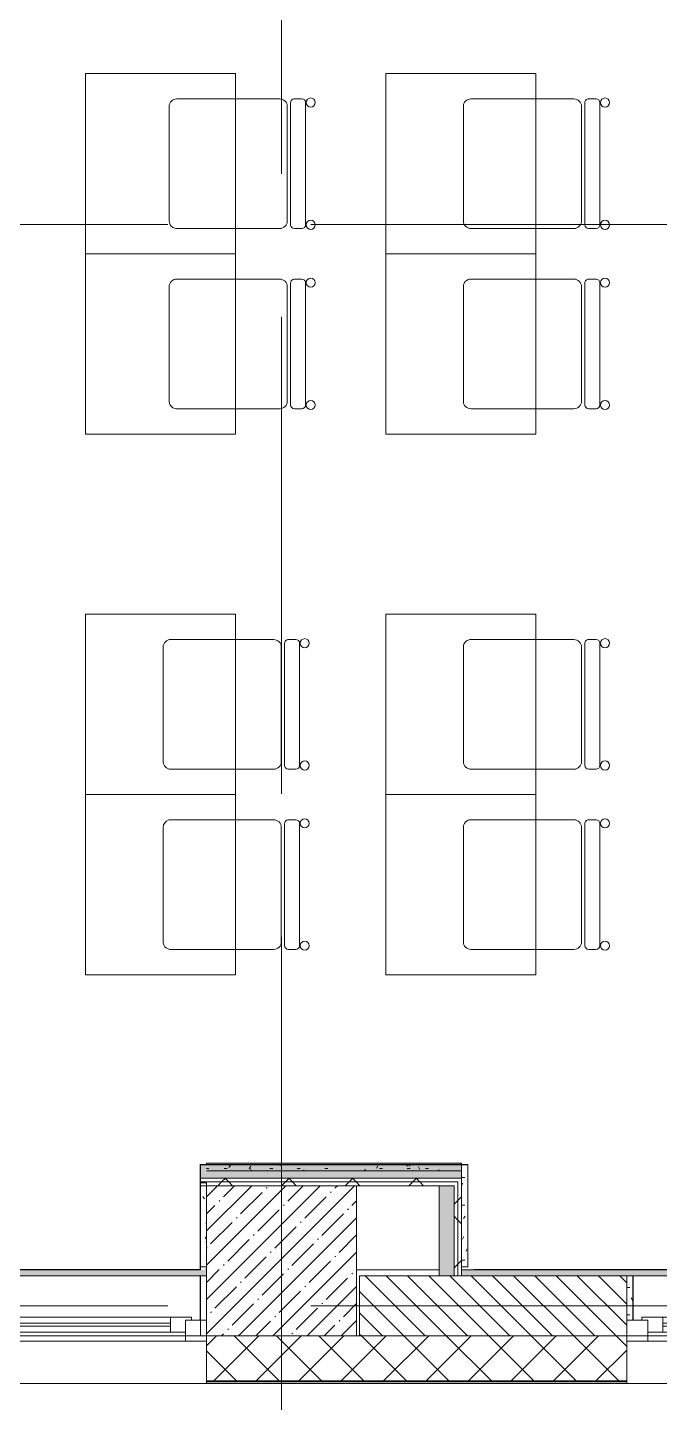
# Model space of a CAD drawing. Header units: millimetres. Extents: x 35147 to 231677, y -8553 to 29000.
# Drawn here: x 51314 to 53419, y -322 to 4256 of the extents above; entities that cross this region are included whole.
import ezdxf

# ---------------------------------------------------------------- set-up
doc = ezdxf.new("R2010")
doc.units = ezdxf.units.MM
doc.linetypes.add('Осевая', pattern=[3175, 635, -476.25, 1587.5, -476.25])
for name, color, linetype, lineweight in [('A-GLAZ', 7, 'Continuous', 9), ('A-GLAZ-1', 7, 'Continuous', 13), ('A-WALL', 7, 'Continuous', 9), ('I-WALL', 7, 'Continuous', 9), ('S-COLS', 7, 'Continuous', 9), ('Оси', 7, 'Continuous', 9), ('Оси-2', 7, 'Осевая', 9)]:
    doc.layers.add(name, color=color, linetype=linetype, lineweight=lineweight)
for name, color, linetype, lineweight, true_color in [('A-WALL-1', 7, 'Continuous', 9, 0x3c3c3c), ('A-WALL-FNSH-1', 7, 'Continuous', 9, 0x3c3c3c), ('I-FURN-1', 7, 'Continuous', 9, 0xf0f0f0)]:
    doc.layers.add(name, color=color, linetype=linetype, lineweight=lineweight, true_color=true_color)
pattern_1 = [(0, (0, 0), (121.92, 30.48), [10.058, -81.382, 10.058, -81.382, -487.68]), (0, (0, 0), (121.92, 30.48), [-182.88, 10.058, -172.822, 10.058, -81.382, -213.36]), (0, (0, 0), (121.92, 30.48), [-457.2, 10.058, -50.902, 10.058, -142.342]), (120, (45.72, 15.24), (-87.356454, 90.345817), [10.058, -81.382, 10.058, -81.382, -487.68]), (120, (45.72, 15.24), (-87.356454, 90.345817), [-182.88, 10.058, -172.822, 10.058, -81.382, -213.36]), (120, (45.72, 15.24), (-87.356454, 90.345817), [-457.2, 10.058, -50.902, 10.058, -142.342]), (240, (60.96, 76.2), (-34.563546, -120.825817), [10.058, -81.382, 10.058, -81.382, -487.68]), (240, (60.96, 76.2), (-34.563546, -120.825817), [-182.88, 10.058, -172.822, 10.058, -81.382, -213.36]), (240, (60.96, 76.2), (-34.563546, -120.825817), [-457.2, 10.058, -50.902, 10.058, -142.342])]
pattern_2 = [(45, (0, 0), (-106.066, 106.066), []), (135, (0, 0), (-106.066, -106.066), [])]

# ---------------------------------------------------------------- blocks, each defined once
blk = doc.blocks.new('BSC_Колонна _Прямоугольная - 500х500-V8-План размещения напольных электротехнических лючков и розеток 2 этажа в осях 12-23')
at = {"layer": 'S-COLS'}
h = blk.add_hatch(dxfattribs=at)
h.set_pattern_fill('FP_9', color=256, style=0, pattern_type=2)
h.set_pattern_definition([(45, (-52160, -150), (-57.02463, 57.02463), []), (45, (-52102.975, -150), (-57.02463, 57.02463), [100.806, -20.161, 3.353, -16.808])])
h.paths.add_polyline_path([(-250, -250), (250, -250), (250, 250), (-250, 250), (-250, 184.8)])
for p, q in [((250, 250), (-250, 250)), ((-250, 250), (-250, -250)), ((250, -250), (250, 250)), ((-250, -250), (250, -250))]:
    blk.add_line(p, q, dxfattribs=at)
blk = doc.blocks.new('120_Окно_СКБ_2Ст - 120_Окно_СКБ_2Ст 3100х2500 _мал_ створка слева-2_-V22-План размещения напольных электротехнических лючков и розеток 2 этажа в осях 12-23')
at = {"layer": 'A-GLAZ'}
for p, q in [((1550, -57), (-1550, -57)), ((-1550, -127), (-1500, -127)), ((-1430, -107), (-770, -107)), ((-770, -117), (-1430, -117)), ((-700, -127), (-670, -127)), ((-600, -107), (1430, -107)), ((1430, -117), (-600, -117)), ((1500, -127), (1530, -127))]:
    blk.add_line(p, q, dxfattribs=at)
at = {"layer": 'A-GLAZ-1'}
for p, q in [((-1550, -127), (-1550, -57)), ((-1550, -57), (-1480, -57)), ((-1480, -57), (-1480, -127)), ((-720, -87), (-1480, -87)), ((-1480, -87), (-1480, -127)), ((-1430, -137), (-1430, -87)), ((-770, -137), (-770, -87)), ((-720, -127), (-720, -57)), ((-720, -57), (-650, -57)), ((-720, -127), (-720, -87)), ((-650, -57), (-650, -127)), ((1480, -87), (-650, -87)), ((-650, -87), (-650, -127)), ((-600, -137), (-600, -87)), ((1430, -137), (1430, -87)), ((1480, -127), (1480, -57)), ((1480, -57), (1550, -57)), ((1480, -127), (1480, -87)), ((1550, -57), (1550, -127)), ((-1480, -127), (-1550, -127)), ((-1480, -127), (-1500, -127)), ((-1500, -127), (-1500, -137)), ((-1500, -137), (-700, -137)), ((-700, -137), (-1500, -137)), ((-650, -127), (-720, -127)), ((-700, -127), (-720, -127)), ((-700, -137), (-700, -127)), ((-650, -127), (-670, -127)), ((-670, -127), (-670, -137)), ((-670, -137), (1500, -137)), ((1500, -137), (-670, -137)), ((1550, -127), (1480, -127)), ((1500, -127), (1480, -127)), ((1500, -137), (1500, -127))]:
    blk.add_line(p, q, dxfattribs=at)
blk = doc.blocks.new('120_Окно_СКБ_2Ст - 120_Окно_СКБ_2Ст 3100х2500 _мал_ створка слева-2_-V23-План размещения напольных электротехнических лючков и розеток 2 этажа в осях 12-23')
at = {"layer": 'A-GLAZ'}
for p, q in [((1550, -57), (-1550, -57)), ((-1550, -127), (-1500, -127)), ((-1430, -107), (-770, -107)), ((-770, -117), (-1430, -117)), ((-700, -127), (-670, -127)), ((-600, -107), (1430, -107)), ((1430, -117), (-600, -117)), ((1500, -127), (1530, -127))]:
    blk.add_line(p, q, dxfattribs=at)
at = {"layer": 'A-GLAZ-1'}
for p, q in [((-1550, -127), (-1550, -57)), ((-1550, -57), (-1480, -57)), ((-1480, -57), (-1480, -127)), ((-720, -87), (-1480, -87)), ((-1480, -87), (-1480, -127)), ((-1430, -137), (-1430, -87)), ((-770, -137), (-770, -87)), ((-720, -127), (-720, -57)), ((-720, -57), (-650, -57)), ((-720, -127), (-720, -87)), ((-650, -57), (-650, -127)), ((1480, -87), (-650, -87)), ((-650, -87), (-650, -127)), ((-600, -137), (-600, -87)), ((1430, -137), (1430, -87)), ((1480, -127), (1480, -57)), ((1480, -57), (1550, -57)), ((1480, -127), (1480, -87)), ((1550, -57), (1550, -127)), ((-1480, -127), (-1550, -127)), ((-1480, -127), (-1500, -127)), ((-1500, -127), (-1500, -137)), ((-1500, -137), (-700, -137)), ((-700, -137), (-1500, -137)), ((-650, -127), (-720, -127)), ((-700, -127), (-720, -127)), ((-700, -137), (-700, -127)), ((-650, -127), (-670, -127)), ((-670, -127), (-670, -137)), ((-670, -137), (1500, -137)), ((1500, -137), (-670, -137)), ((1550, -127), (1480, -127)), ((1500, -127), (1480, -127)), ((1500, -137), (1500, -127))]:
    blk.add_line(p, q, dxfattribs=at)
blk = doc.blocks.new('Стол базовый прямоугольный - 1_7а-25476368-План размещения напольных электротехнических лючков и розеток 2 этажа в осях 12-23')
at = {"layer": 'I-FURN-1'}
for p, q in [((250, 300), (-250, 300)), ((-250, 300), (-250, -300)), ((250, -300), (250, 300)), ((-250, -300), (250, -300))]:
    blk.add_line(p, q, dxfattribs=at)
blk = doc.blocks.new('Стул Breuer - 1_9а-V85-План размещения напольных электротехнических лючков и розеток 2 этажа в осях 12-23')
at = {"layer": 'I-FURN-1'}
for p, q in [((190.5, 241.3), (-190.5, 241.3)), ((-215.9, 215.9), (-215.9, 20)), ((215.9, 20), (215.9, 215.9)), ((-215.9, 20), (-215.9, -127)), ((215.9, -127), (215.9, 20)), ((-215.9, -176.2), (-215.9, -200.8)), ((203.2, -163.5), (-203.2, -163.5)), ((-190.5, -152.4), (190.5, -152.4)), ((215.9, -200.8), (215.9, -176.2)), ((-203.2, -213.5), (203.2, -213.5))]:
    blk.add_line(p, q, dxfattribs=at)
for centre, radius, start, end in [((-190.5, 215.9), 25.4, 90, 150), ((190.5, 215.9), 25.4, 0, 90), ((-190.5, 215.9), 25.4, 165, 180), ((-190.5, 215.9), 25.4, 150, 165), ((-190.5, -127), 25.4, 180, 270), ((190.5, -127), 25.4, 270, 360), ((-203.2, -176.2), 12.7, 90, 180), ((203.2, -176.2), 12.7, 360, 90), ((-203.5, -230.6), 15.1, 360, 180), ((-203.2, -200.8), 12.7, 180, 270), ((203.7, -230.6), 15.1, 360, 180), ((203.2, -200.8), 12.7, 270, 360), ((-203.5, -230.6), 15.1, 180, 360), ((203.7, -230.6), 15.1, 180, 360)]:
    blk.add_arc(centre, radius, start, end, dxfattribs=at)
blk = doc.blocks.new('Стул Breuer - 1_9а-V86-План размещения напольных электротехнических лючков и розеток 2 этажа в осях 12-23')
at = {"layer": 'I-FURN-1'}
for p, q in [((190.5, 241.3), (-190.5, 241.3)), ((-215.9, 215.9), (-215.9, 20)), ((215.9, 20), (215.9, 215.9)), ((-215.9, 20), (-215.9, -127)), ((215.9, -127), (215.9, 20)), ((-215.9, -176.2), (-215.9, -200.8)), ((203.2, -163.5), (-203.2, -163.5)), ((-190.5, -152.4), (190.5, -152.4)), ((215.9, -200.8), (215.9, -176.2)), ((-203.2, -213.5), (203.2, -213.5))]:
    blk.add_line(p, q, dxfattribs=at)
for centre, radius, start, end in [((-190.5, 215.9), 25.4, 105, 150), ((-190.5, 215.9), 25.4, 90, 105), ((190.5, 215.9), 25.4, 0, 90), ((-190.5, 215.9), 25.4, 165, 180), ((-190.5, 215.9), 25.4, 150, 165), ((-190.5, -127), 25.4, 180, 270), ((190.5, -127), 25.4, 270, 360), ((-203.2, -176.2), 12.7, 90, 180), ((203.2, -176.2), 12.7, 360, 90), ((-203.5, -230.6), 15.1, 360, 180), ((-203.2, -200.8), 12.7, 180, 270), ((203.7, -230.6), 15.1, 360, 180), ((203.2, -200.8), 12.7, 270, 360), ((-203.5, -230.6), 15.1, 180, 360), ((203.7, -230.6), 15.1, 180, 360)]:
    blk.add_arc(centre, radius, start, end, dxfattribs=at)
blk = doc.blocks.new('Стул Breuer - 1_9а-V87-План размещения напольных электротехнических лючков и розеток 2 этажа в осях 12-23')
at = {"layer": 'I-FURN-1'}
for p, q in [((190.5, 241.3), (-190.5, 241.3)), ((-215.9, 215.9), (-215.9, 0)), ((215.9, 0), (215.9, 215.9)), ((-215.9, 0), (-215.9, -127)), ((215.9, -127), (215.9, 0)), ((-215.9, -176.2), (-215.9, -200.8)), ((203.2, -163.5), (-203.2, -163.5)), ((-190.5, -152.4), (190.5, -152.4)), ((215.9, -200.8), (215.9, -176.2)), ((-203.2, -213.5), (203.2, -213.5))]:
    blk.add_line(p, q, dxfattribs=at)
for centre, radius, start, end in [((-190.5, 215.9), 25.4, 90, 180), ((190.5, 215.9), 25.4, 45, 90), ((190.5, 215.9), 25.4, 0, 45), ((-190.5, -127), 25.4, 180, 270), ((190.5, -127), 25.4, 270, 360), ((-203.2, -176.2), 12.7, 90, 180), ((203.2, -176.2), 12.7, 360, 90), ((-203.5, -230.6), 15.1, 360, 180), ((-203.2, -200.8), 12.7, 180, 270), ((203.7, -230.6), 15.1, 360, 180), ((203.2, -200.8), 12.7, 270, 360), ((-203.5, -230.6), 15.1, 180, 360), ((203.7, -230.6), 15.1, 180, 360)]:
    blk.add_arc(centre, radius, start, end, dxfattribs=at)
blk = doc.blocks.new('Стул Breuer - 1_9а-V61-План размещения напольных электротехнических лючков и розеток 2 этажа в осях 12-23')
at = {"layer": 'I-FURN-1'}
for p, q in [((190.5, 241.3), (-190.5, 241.3)), ((-215.9, 215.9), (-215.9, 0)), ((215.9, 0), (215.9, 215.9)), ((-215.9, 0), (-215.9, -127)), ((215.9, -127), (215.9, 0)), ((-215.9, -176.2), (-215.9, -200.8)), ((203.2, -163.5), (-203.2, -163.5)), ((-190.5, -152.4), (190.5, -152.4)), ((215.9, -200.8), (215.9, -176.2)), ((-203.2, -213.5), (203.2, -213.5))]:
    blk.add_line(p, q, dxfattribs=at)
for centre, radius, start, end in [((-190.5, 215.9), 25.4, 90, 180), ((190.5, 215.9), 25.4, 0, 90), ((-190.5, -127), 25.4, 180, 270), ((190.5, -127), 25.4, 270, 360), ((-203.2, -176.2), 12.7, 90, 180), ((203.2, -176.2), 12.7, 360, 90), ((-203.5, -230.6), 15.1, 360, 180), ((-203.2, -200.8), 12.7, 180, 270), ((203.7, -230.6), 15.1, 360, 180), ((203.2, -200.8), 12.7, 270, 360), ((-203.5, -230.6), 15.1, 180, 360), ((203.7, -230.6), 15.1, 180, 360)]:
    blk.add_arc(centre, radius, start, end, dxfattribs=at)
blk = doc.blocks.new('Стул Breuer - 1_9а-V92-План размещения напольных электротехнических лючков и розеток 2 этажа в осях 12-23')
at = {"layer": 'I-FURN-1'}
for p, q in [((190.5, 241.3), (-190.5, 241.3)), ((-215.9, 215.9), (-215.9, 0)), ((215.9, 0), (215.9, 215.9)), ((-215.9, 0), (-215.9, -127)), ((215.9, -127), (215.9, 0)), ((-215.9, -176.2), (-215.9, -200.8)), ((203.2, -163.5), (-203.2, -163.5)), ((-190.5, -152.4), (190.5, -152.4)), ((215.9, -200.8), (215.9, -176.2)), ((-203.2, -213.5), (203.2, -213.5))]:
    blk.add_line(p, q, dxfattribs=at)
for centre, radius, start, end in [((-190.5, 215.9), 25.4, 105, 150), ((-190.5, 215.9), 25.4, 90, 105), ((190.5, 215.9), 25.4, 75, 90), ((190.5, 215.9), 25.4, 60, 75), ((190.5, 215.9), 25.4, 45, 60), ((190.5, 215.9), 25.4, 15, 45), ((-190.5, 215.9), 25.4, 150, 180), ((190.5, 215.9), 25.4, 0, 15), ((-190.5, -127), 25.4, 180, 270), ((190.5, -127), 25.4, 270, 360), ((-203.2, -176.2), 12.7, 90, 180), ((203.2, -176.2), 12.7, 360, 90), ((-203.5, -230.6), 15.1, 360, 180), ((-203.2, -200.8), 12.7, 180, 270), ((203.7, -230.6), 15.1, 360, 180), ((203.2, -200.8), 12.7, 270, 360), ((-203.5, -230.6), 15.1, 180, 360), ((203.7, -230.6), 15.1, 180, 360)]:
    blk.add_arc(centre, radius, start, end, dxfattribs=at)
blk = doc.blocks.new('Стул Breuer - 1_9а-25403171-План размещения напольных электротехнических лючков и розеток 2 этажа в осях 12-23')
at = {"layer": 'I-FURN-1'}
for p, q in [((190.5, 241.3), (-190.5, 241.3)), ((-215.9, 215.9), (-215.9, 0)), ((215.9, 0), (215.9, 215.9)), ((-215.9, 0), (-215.9, -127)), ((215.9, -127), (215.9, 0)), ((-215.9, -176.2), (-215.9, -200.8)), ((203.2, -163.5), (-203.2, -163.5)), ((-190.5, -152.4), (190.5, -152.4)), ((215.9, -200.8), (215.9, -176.2)), ((-203.2, -213.5), (203.2, -213.5))]:
    blk.add_line(p, q, dxfattribs=at)
for centre, radius, start, end in [((-190.5, 215.9), 25.4, 90, 180), ((190.5, 215.9), 25.4, 30, 90), ((190.5, 215.9), 25.4, 0, 30), ((-190.5, -127), 25.4, 180, 270), ((190.5, -127), 25.4, 270, 360), ((-203.2, -176.2), 12.7, 90, 180), ((203.2, -176.2), 12.7, 360, 90), ((-203.5, -230.6), 15.1, 360, 180), ((-203.2, -200.8), 12.7, 180, 270), ((203.7, -230.6), 15.1, 360, 180), ((203.2, -200.8), 12.7, 270, 360), ((-203.5, -230.6), 15.1, 180, 360), ((203.7, -230.6), 15.1, 180, 360)]:
    blk.add_arc(centre, radius, start, end, dxfattribs=at)
blk = doc.blocks.new('Стул Breuer - 1_9а-V93-План размещения напольных электротехнических лючков и розеток 2 этажа в осях 12-23')
at = {"layer": 'I-FURN-1'}
for p, q in [((190.5, 241.3), (-190.5, 241.3)), ((-215.9, 215.9), (-215.9, 0)), ((215.9, 0), (215.9, 215.9)), ((-215.9, 0), (-215.9, -127)), ((215.9, -127), (215.9, 0)), ((-215.9, -176.2), (-215.9, -200.8)), ((203.2, -163.5), (-203.2, -163.5)), ((-190.5, -152.4), (190.5, -152.4)), ((215.9, -200.8), (215.9, -176.2)), ((-203.2, -213.5), (203.2, -213.5))]:
    blk.add_line(p, q, dxfattribs=at)
for centre, radius, start, end in [((-190.5, 215.9), 25.4, 120, 165), ((-190.5, 215.9), 25.4, 90, 120), ((190.5, 215.9), 25.4, 15, 90), ((-190.5, 215.9), 25.4, 165, 180), ((190.5, 215.9), 25.4, 0, 15), ((-190.5, -127), 25.4, 180, 270), ((190.5, -127), 25.4, 270, 360), ((-203.2, -176.2), 12.7, 90, 180), ((203.2, -176.2), 12.7, 360, 90), ((-203.5, -230.6), 15.1, 360, 180), ((-203.2, -200.8), 12.7, 180, 270), ((203.7, -230.6), 15.1, 360, 180), ((203.2, -200.8), 12.7, 270, 360), ((-203.5, -230.6), 15.1, 180, 360), ((203.7, -230.6), 15.1, 180, 360)]:
    blk.add_arc(centre, radius, start, end, dxfattribs=at)

msp = doc.modelspace()

# ---------------------------------------------------------------- hatches: boundary and pattern name
at = {"layer": 'A-WALL'}
h = msp.add_hatch(dxfattribs=at)
h.set_pattern_fill('FP_20', color=256, style=0, pattern_type=2)
h.set_pattern_definition([(135, (0, 0), (-35.35534, -35.35534), [])])
h.paths.add_polyline_path([(53310, -100), (53310, 100), (52420, 100), (52420, -100), (52833.5, -100)])
h = msp.add_hatch(dxfattribs=at)
h.set_pattern_fill('FP_21', color=256, style=0, pattern_type=2)
h.set_pattern_definition([(45, (0, 0), (-70.71068, 70.71068), []), (135, (0, 0), (-70.71068, -70.71068), [])])
h.paths.add_polyline_path([(75397.3, -250), (75700, -250), (75700, -100), (71560, -100), (71560, -250), (74669.4, -250)])
h.paths.add_polyline_path([(70302.2, -250), (70660, -250), (70660, -100), (67060, -100), (67060, -250), (69574.4, -250)])
h.paths.add_polyline_path([(65207.2, -250), (66160, -250), (66160, -100), (65160, -100), (65160, -250)])
h.paths.add_polyline_path([(61567.9, -250), (62060, -250), (62060, -100), (60910, -100), (60910, -250)])
h.paths.add_polyline_path([(58060, -250), (58810, -250), (58810, -100), (58060, -100), (58060, -244.2)])
h.paths.add_polyline_path([(56910, -250), (57160, -250), (57160, -100), (56410, -100), (56410, -250)])
h.paths.add_polyline_path([(52410, -250), (53310, -250), (53310, -100), (51910, -100), (51910, -250)])
h.paths.add_polyline_path([(47410, -250), (48810, -250), (48810, -100), (47410, -100), (47410, -244.2)])
h.paths.add_polyline_path([(43371.3, -250), (44036.3, -250), (44036.3, -100), (42660, -100), (42660, -250)])
h.paths.add_polyline_path([(44936.3, -250), (45310, -250), (45310, -100), (44936.3, -100), (44936.3, -244.2)])
h.paths.add_polyline_path([(39560, -250), (39560, -100), (38742.7, -100), (38742.7, -250), (39040, -250)])
at = {"layer": 'I-WALL'}
for points in [[(51890, 425), (52760, 425), (52760, 475), (51910, 475), (51910, 470), (51890, 470)], [(52735, 100), (52735, 400), (52685, 400), (52685, 100)]]:
    msp.add_hatch(color=256, dxfattribs=at).paths.add_polyline_path(points)
h = msp.add_hatch(dxfattribs=at)
h.set_pattern_fill('FP_58', color=256, style=0, pattern_type=2)
h.set_pattern_definition(pattern_1)
h.paths.add_polyline_path([(52760, 450), (52780, 450), (52780, 470), (51910, 470), (51910, 450), (52105.6, 450)])
h = msp.add_hatch(dxfattribs=at)
h.set_pattern_fill('FP_60', color=256, style=0, pattern_type=2)
h.set_pattern_definition(pattern_2)
h.paths.add_polyline_path([(52747.5, 412.5), (52760, 412.5), (52760, 425), (51890, 425), (51890, 412.5), (52105.6, 412.5)])
h = msp.add_hatch(dxfattribs=at)
h.set_pattern_fill('FP_60', color=256, style=0, pattern_type=2)
h.set_pattern_definition(pattern_2)
h.paths.add_polyline_path([(52747.5, 400), (52747.5, 412.5), (51890, 412.5), (51890, 400), (52735, 400)])
h = msp.add_hatch(dxfattribs=at)
h.set_pattern_fill('FP_60', color=256, style=0, pattern_type=2)
h.set_pattern_definition(pattern_2)
h.paths.add_polyline_path([(52760, 100), (52760, 412.5), (52747.5, 412.5), (52747.5, 100)])
h = msp.add_hatch(dxfattribs=at)
h.set_pattern_fill('FP_58', color=256, style=0, pattern_type=2)
h.set_pattern_definition(pattern_1)
h.paths.add_polyline_path([(52780, 130), (52780, 450), (52760, 450), (52760, 130)])
h = msp.add_hatch(dxfattribs=at)
h.set_pattern_fill('FP_58', color=256, style=0, pattern_type=2)
h.set_pattern_definition(pattern_1)
h.paths.add_polyline_path([(51910, 120), (51910, 410), (51890, 410), (51890, 120)])
h = msp.add_hatch(dxfattribs=at)
h.set_pattern_fill('FP_58', color=256, style=0, pattern_type=2)
h.set_pattern_definition(pattern_1)
h.paths.add_polyline_path([(51890, 130), (51910, 130), (51910, 400), (51890, 400), (51890, 334.8)])
h = msp.add_hatch(dxfattribs=at)
h.set_pattern_fill('FP_60', color=256, style=0, pattern_type=2)
h.set_pattern_definition(pattern_2)
h.paths.add_polyline_path([(52747.5, 100), (52747.5, 400), (52735, 400), (52735, 100)])
h = msp.add_hatch(dxfattribs=at)
h.set_pattern_fill('FP_58', color=256, style=0, pattern_type=2)
h.set_pattern_definition(pattern_1)
h.paths.add_polyline_path([(51910, 100), (51910, 120), (48144.1, 120), (48144.1, 100), (51377.8, 100)])
h = msp.add_hatch(dxfattribs=at)
h.set_pattern_fill('FP_58', color=256, style=0, pattern_type=2)
h.set_pattern_definition(pattern_1)
h.paths.add_polyline_path([(55563, 100), (56410, 100), (56410, 120), (52760, 120), (52760, 100), (55381, 100)])
h = msp.add_hatch(dxfattribs=at)
h.set_pattern_fill('FP_58', color=256, style=0, pattern_type=2)
h.set_pattern_definition(pattern_1)
h.paths.add_polyline_path([(53330, -48), (53330, 100), (53310, 100), (53310, -48)])

# ---------------------------------------------------------------- linework, layer by layer
at = {"layer": 'A-WALL'}
for p, q in [((52760, 425), (51890, 425)), ((52747.5, 412.5), (51890, 412.5)), ((52747.5, 100), (52747.5, 412.5)), ((51890, 400), (51910, 400)), ((52735, 100), (52735, 400)), ((48145.1, 120), (51890, 120)), ((52760, 120), (56390, 120)), ((51890, -100), (51890, -48)), ((52410, -100), (53310, -100)), ((51910, -258), (48810, -258)), ((51910, -250), (53310, -250)), ((51910, -253), (53310, -253)), ((56410, -258), (53310, -258))]:
    msp.add_line(p, q, dxfattribs=at)
at = {"layer": 'A-WALL-1'}
for p, q in [((52780, 470), (51890, 470)), ((52760, 475), (51910, 475)), ((51910, 475), (51910, 470)), ((52760, 100), (52760, 475)), ((52780, 130), (52780, 470)), ((51910, 450), (52760, 450)), ((51910, 410), (51890, 410)), ((51910, 400), (51910, 410)), ((52410, 400), (52735, 400)), ((52685, 400), (52685, 100)), ((51890, 140.5), (51890, 130)), ((47920, 100), (51910, 100)), ((51890, 130), (51910, 130)), ((51890, 121), (51890, 120)), ((52420, 100), (52420, -100)), ((52420, 100), (56410, 100)), ((52760, 130), (52780, 130)), ((53310, 100), (53310, -250)), ((53330, -48), (53330, 100)), ((53310, -48), (53330, -48)), ((51910, -100), (51910, -250))]:
    msp.add_line(p, q, dxfattribs=at)
at = {"layer": 'A-WALL-FNSH-1'}
for p, q in [((51889, 471), (51889, 140.5)), ((52781, 471), (51889, 471)), ((51890, 140.5), (51890, 470)), ((52781, 130), (52781, 471)), ((51890, 420.5), (51889, 420.5)), ((51889, 420.5), (51889, 121)), ((51890, 121), (51890, 420.5)), ((51889, 140.5), (51890, 140.5)), ((51889, 121), (48145.1, 121)), ((51889, 100), (51889, -48)), ((51890, -48), (51890, 100)), ((52780, 130), (52781, 130)), ((56389, 121), (52800, 121)), ((52800, 121), (52800, 120)), ((53331, -48), (53331, 100)), ((51889, -48), (51890, -48)), ((53330, -48), (53331, -48)), ((51910, -250), (51910, -258)), ((51910, -258), (53310, -258)), ((53310, -258), (53310, -250))]:
    msp.add_line(p, q, dxfattribs=at)
at = {"layer": 'I-WALL'}
for p, q in [((52410, 120), (52685, 120)), ((51910, -48), (51890, -48)), ((51910, -100), (48810, -100)), ((56410, -100), (53310, -100))]:
    msp.add_line(p, q, dxfattribs=at)
at = {"layer": 'Оси'}
msp.add_line((52160, -1906.3), (52160, 593.7), dxfattribs=at)
at = {"layer": 'Оси-2'}
for p, q in [((52160, 593.7), (52160, 24898.1)), ((38446.8, 3600), (82200, 3600)), ((38446.8, 0), (82200, 0))]:
    msp.add_line(p, q, dxfattribs=at)

# ---------------------------------------------------------------- block references
at = {"layer": 'A-GLAZ', "rotation": 180}
for name, p in [('120_Окно_СКБ_2Ст - 120_Окно_СКБ_2Ст 3100х2500 _мал_ створка слева-2_-V22-План размещения напольных электротехнических лючков и розеток 2 этажа в осях 12-23', (50360, -175)), ('120_Окно_СКБ_2Ст - 120_Окно_СКБ_2Ст 3100х2500 _мал_ створка слева-2_-V23-План размещения напольных электротехнических лючков и розеток 2 этажа в осях 12-23', (54860, -175))]:
    msp.add_blockref(name, p, dxfattribs=at)
at = {"layer": 'I-FURN-1'}
for p in [(51756.9, 3802.5), (52756.9, 3802.5), (51756.9, 3202.5), (52756.9, 3202.5), (51756.9, 2002.5), (52756.9, 2002.5), (51756.9, 1402.5), (52756.9, 1402.5)]:
    msp.add_blockref('Стол базовый прямоугольный - 1_7а-25476368-План размещения напольных электротехнических лючков и розеток 2 этажа в осях 12-23', p, dxfattribs=at)
at = {"layer": 'I-FURN-1', "rotation": 89.99999999999959}
for name, p in [('Стул Breuer - 1_9а-V85-План размещения напольных электротехнических лючков и розеток 2 этажа в осях 12-23', (52026.9, 3802.5)), ('Стул Breuer - 1_9а-V87-План размещения напольных электротехнических лючков и розеток 2 этажа в осях 12-23', (53006.9, 3802.5)), ('Стул Breuer - 1_9а-V86-План размещения напольных электротехнических лючков и розеток 2 этажа в осях 12-23', (52026.9, 3202.5)), ('Стул Breuer - 1_9а-V61-План размещения напольных электротехнических лючков и розеток 2 этажа в осях 12-23', (53006.9, 3202.5)), ('Стул Breuer - 1_9а-V61-План размещения напольных электротехнических лючков и розеток 2 этажа в осях 12-23', (52006.9, 2002.5)), ('Стул Breuer - 1_9а-V92-План размещения напольных электротехнических лючков и розеток 2 этажа в осях 12-23', (53006.9, 2002.5)), ('Стул Breuer - 1_9а-V93-План размещения напольных электротехнических лючков и розеток 2 этажа в осях 12-23', (52006.9, 1402.5)), ('Стул Breuer - 1_9а-25403171-План размещения напольных электротехнических лючков и розеток 2 этажа в осях 12-23', (53006.9, 1402.5))]:
    msp.add_blockref(name, p, dxfattribs=at)
at = {"layer": 'S-COLS'}
msp.add_blockref('BSC_Колонна _Прямоугольная - 500х500-V8-План размещения напольных электротехнических лючков и розеток 2 этажа в осях 12-23', (52160, 150), dxfattribs=at)

doc.saveas('drawing.dxf')
